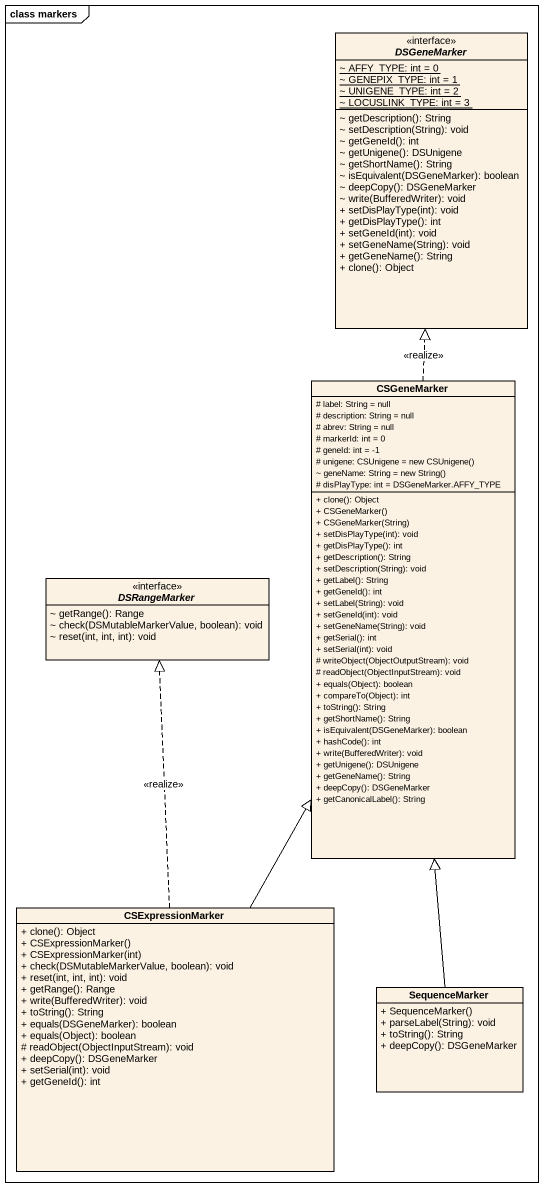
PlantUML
@startuml
mainframe class markers
hide circle
hide empty members
skinparam classAttributeIconSize 0
interface DSGeneMarker <<interface>> {
  {static} ~ AFFY_TYPE: int = 0
  {static} ~ GENEPIX_TYPE: int = 1
  {static} ~ UNIGENE_TYPE: int = 2
  {static} ~ LOCUSLINK_TYPE: int = 3
  ~ getDescription(): String
  ~ setDescription(String): void
  ~ getGeneId(): int
  ~ getUnigene(): DSUnigene
  ~ getShortName(): String
  ~ isEquivalent(DSGeneMarker): boolean
  ~ deepCopy(): DSGeneMarker
  ~ write(BufferedWriter): void
  + setDisPlayType(int): void
  + getDisPlayType(): int
  + setGeneId(int): void
  + setGeneName(String): void
  + getGeneName(): String
  + clone(): Object
}
class CSGeneMarker {
  # label: String = null
  # description: String = null
  # abrev: String = null
  # markerId: int = 0
  # geneId: int = -1
  {field} # unigene: CSUnigene = new CSUnigene()
  {field} ~ geneName: String = new String()
  # disPlayType: int = DSGeneMarker.AFFY_TYPE
  + clone(): Object
  + CSGeneMarker()
  + CSGeneMarker(String)
  + setDisPlayType(int): void
  + getDisPlayType(): int
  + getDescription(): String
  + setDescription(String): void
  + getLabel(): String
  + getGeneId(): int
  + setLabel(String): void
  + setGeneId(int): void
  + setGeneName(String): void
  + getSerial(): int
  + setSerial(int): void
  # writeObject(ObjectOutputStream): void
  # readObject(ObjectInputStream): void
  + equals(Object): boolean
  + compareTo(Object): int
  + toString(): String
  + getShortName(): String
  + isEquivalent(DSGeneMarker): boolean
  + hashCode(): int
  + write(BufferedWriter): void
  + getUnigene(): DSUnigene
  + getGeneName(): String
  + deepCopy(): DSGeneMarker
  + getCanonicalLabel(): String
}
interface DSRangeMarker <<interface>> {
  ~ getRange(): Range
  ~ check(DSMutableMarkerValue, boolean): void
  ~ reset(int, int, int): void
}
class CSExpressionMarker {
  + clone(): Object
  + CSExpressionMarker()
  + CSExpressionMarker(int)
  + check(DSMutableMarkerValue, boolean): void
  + reset(int, int, int): void
  + getRange(): Range
  + write(BufferedWriter): void
  + toString(): String
  + equals(DSGeneMarker): boolean
  + equals(Object): boolean
  # readObject(ObjectInputStream): void
  + deepCopy(): DSGeneMarker
  + setSerial(int): void
  + getGeneId(): int
}
class SequenceMarker {
  + SequenceMarker()
  + parseLabel(String): void
  + toString(): String
  + deepCopy(): DSGeneMarker
}
CSGeneMarker .up.|> DSGeneMarker : <<realize>>
CSExpressionMarker -up-|> CSGeneMarker
CSExpressionMarker .up.|> DSRangeMarker : <<realize>>
SequenceMarker -up-|> CSGeneMarker
@enduml
